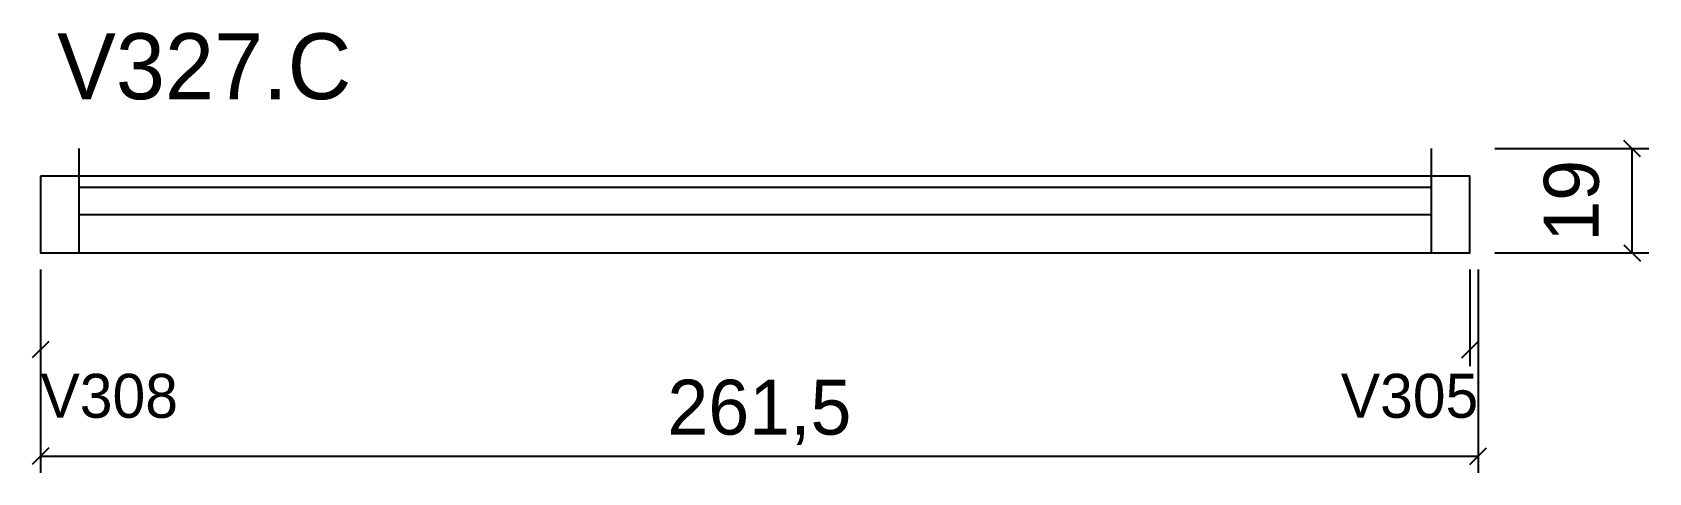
# Model space of a CAD drawing. Extents: x -10500 to 292, y -59 to 21.
# Drawn here: x -1.5 to 292.5, y -59 to 21.2 of the extents above; entities outside this region: 2.
import ezdxf
from ezdxf.enums import TextEntityAlignment as Align

# ---------------------------------------------------------------- set-up
doc = ezdxf.new("R2010")
doc.units = 0
for name, color, linetype in [('5', 5, 'Continuous'), ('COTA', 241, 'Continuous'), ('NOMENCLATURA', 7, 'Continuous'), ('Painéis', 200, 'Continuous'), ('SARR_2.2x7', 40, 'Continuous'), ('SARR_EDITAR', 141, 'Continuous')]:
    doc.layers.add(name, color=color, linetype=linetype)
doc.dimstyles.new('PAINEL', dxfattribs={"dimtxt": 10, "dimasz": 3, "dimexe": 3, "dimexo": 3, "dimgap": 3, "dimtad": 1, "dimblk": 'OBLIQUE', "dimblk1": 'OBLIQUE', "dimcen": 2.5, "dimclrd": 4, "dimclre": 4, "dimclrt": 240, "dimazin": 3, "dimtfac": 1, "dimtmove": 0, "dimatfit": 3})

# ---------------------------------------------------------------- blocks, each defined once
blk = doc.blocks.new('_OBLIQUE')
at = {"color": 0, "linetype": 'BYBLOCK'}
blk.add_line((-0.5, -0.5), (0.5, 0.5), dxfattribs=at)

msp = doc.modelspace()

# ---------------------------------------------------------------- linework, layer by layer
msp.add_line((-9500, 0), (-9490, 0))
at = {"layer": 'Painéis'}
for p, q in [((0, -22), (0, -39.6)), ((260, -22), (260, -39.6)), ((1.5, -35.1), (-1.5, -38.1)), ((258.5, -38.1), (261.5, -35.1))]:
    msp.add_line(p, q, dxfattribs=at)
msp.add_lwpolyline([(0, -5), (0, -19), (260, -19), (260, -5), (0, -5)], close=True, dxfattribs=at)
at = {"layer": 'SARR_2.2x7'}
for p, q in [((7, -19), (7, 0)), ((253, -19), (253, 0)), ((7, -7), (253, -7)), ((7, -12), (253, -12))]:
    msp.add_line(p, q, dxfattribs=at)
at = {"layer": 'SARR_EDITAR'}
msp.add_line((-10500, 0), (-10490, 0), dxfattribs=at)

# ---------------------------------------------------------------- texts
at = {"layer": '5'}
msp.add_text('V308', height=8, dxfattribs=at).set_placement((0, -49))
msp.add_text('V305', height=8, dxfattribs=at).set_placement((261.5, -49), align=Align.RIGHT)
at = {"layer": 'NOMENCLATURA'}
msp.add_text('V327.C', height=12, dxfattribs=at).set_placement((3, 9))

# ---------------------------------------------------------------- dimensions: what is measured, and where the dimension line sits
at = {"layer": 'COTA'}
msp.add_linear_dim(base=(289.5, -19), p1=(261.5, -19), p2=(261.5, 0), angle=90, dimstyle='PAINEL', dxfattribs=at).render()
msp.add_linear_dim(base=(0, -56), p1=(0, -19), p2=(261.5, -19), dimstyle='PAINEL', dxfattribs=at).render()

doc.saveas('drawing.dxf')
